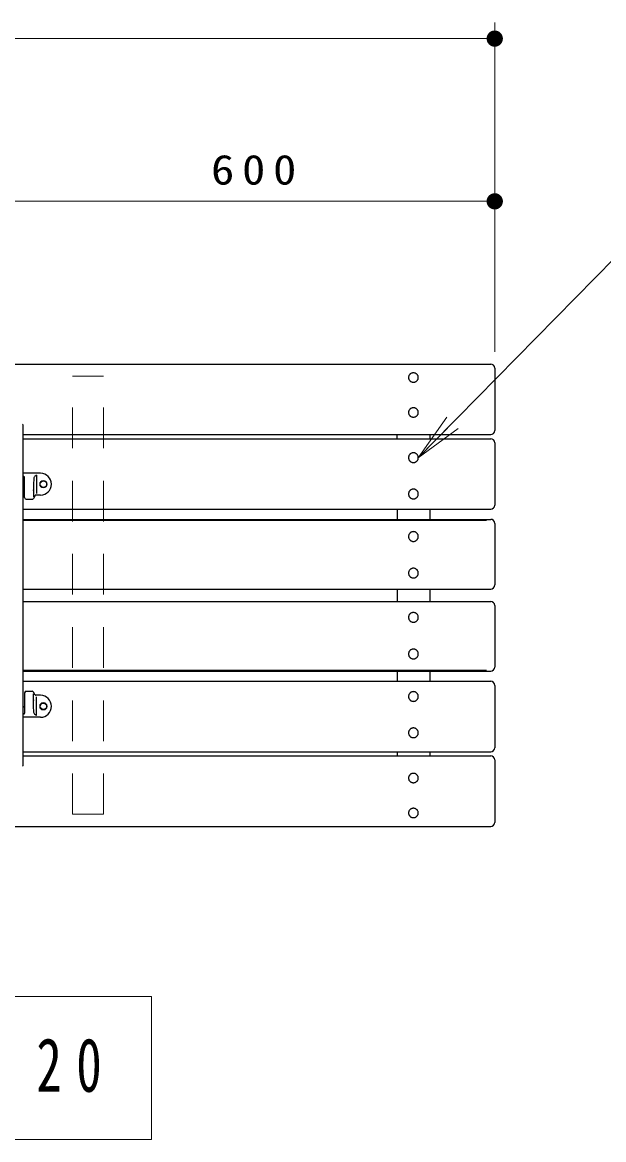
# Model space of a CAD drawing. Units: millimetres on the paper, scale 1:20. Extents: x -365 to 12, y -47 to 257.
# Drawn here: x -233.8 to -198.1, y 152.6 to 221.3 of the extents above; entities that cross this region are included whole.
import ezdxf

# ---------------------------------------------------------------- set-up
doc = ezdxf.new("R2010")
doc.units = ezdxf.units.MM
doc.linetypes.add('USER1', pattern=[4.5, 2.5, -2])
doc.layers.add('LY_1', color=7, linetype='Continuous', lineweight=25)
doc.styles.add('ＭＳ ゴシック', font='')
doc.styles.get('ＭＳ ゴシック').set_extended_font_data('MS Gothic')

# ---------------------------------------------------------------- blocks, each defined once
blk = doc.blocks.new('filled_dot')
at = {"color": 0, "linetype": 'Continuous', "lineweight": -2, "const_width": 1.25}
blk.add_lwpolyline([(-0.625, 0, 1), (0.625, 0, 1)], format="xyb", close=True, dxfattribs=at)

msp = doc.modelspace()

# ---------------------------------------------------------------- linework, layer by layer
at = {"layer": 'LY_1', "lineweight": 13}
for p, q in [((-204.767, 201.024), (-204.767, 221.274)), ((-294.767, 220.274), (-204.767, 220.274)), ((-234.767, 210.274), (-204.767, 210.274)), ((-209.467, 194.519), (-207.72, 197.009)), ((-209.467, 194.519), (-207.364, 196.658)), ((-207.007, 196.307), (-209.467, 194.519)), ((-225.859, 161.405), (-273.659, 161.405)), ((-225.859, 152.605), (-225.859, 161.405)), ((-273.659, 152.605), (-225.859, 152.605))]:
    msp.add_line(p, q, dxfattribs=at)
at = {"layer": 'LY_1', "color": 4}
for p, q in [((-294.517, 200.274), (-205.017, 200.274)), ((-204.767, 200.024), (-204.767, 196.184)), ((-233.767, 195.934), (-205.017, 195.934)), ((-233.767, 195.682), (-205.017, 195.682)), ((-204.767, 195.432), (-204.767, 191.603)), ((-233.767, 191.353), (-205.017, 191.353)), ((-210.767, 191.353), (-210.767, 190.729)), ((-208.767, 191.353), (-208.767, 190.729)), ((-233.767, 190.729), (-205.017, 190.729)), ((-204.767, 190.479), (-204.767, 186.696)), ((-233.767, 186.446), (-205.017, 186.446)), ((-210.767, 186.446), (-210.767, 185.681)), ((-208.767, 186.446), (-208.767, 185.681)), ((-233.767, 185.681), (-205.017, 185.681)), ((-204.767, 185.431), (-204.767, 181.649)), ((-233.767, 181.399), (-205.017, 181.399)), ((-233.767, 180.774), (-205.017, 180.774)), ((-204.767, 180.524), (-204.767, 176.696)), ((-233.767, 176.446), (-205.017, 176.446)), ((-233.767, 176.193), (-205.017, 176.193)), ((-204.767, 175.943), (-204.767, 172.103)), ((-294.517, 171.853), (-205.017, 171.853))]:
    msp.add_line(p, q, dxfattribs=at)
at = {"layer": 'LY_1', "color": 4, "linetype": 'USER1', "lineweight": 13}
for p, q in [((-230.717, 199.524), (-228.817, 199.524)), ((-230.717, 172.603), (-228.817, 172.603))]:
    msp.add_line(p, q, dxfattribs=at)
at = {"layer": 'LY_1', "linetype": 'USER1', "lineweight": 13}
for p, q in [((-230.717, 172.603), (-230.717, 199.524)), ((-228.817, 172.603), (-228.817, 199.524))]:
    msp.add_line(p, q, dxfattribs=at)
at = {"layer": 'LY_1'}
for p, q in [((-233.767, 175.606), (-233.767, 196.52)), ((-210.767, 195.682), (-210.767, 195.934)), ((-208.767, 195.934), (-208.767, 195.682)), ((-232.692, 193.563), (-233.767, 193.563)), ((-233.722, 193.356), (-233.767, 193.356)), ((-233.672, 192.063), (-233.672, 193.306)), ((-232.936, 193.452), (-232.936, 192.315)), ((-233.767, 192.92), (-233.722, 192.92)), ((-233.132, 192.538), (-233.132, 192.121)), ((-233.572, 191.963), (-233.214, 191.963)), ((-233.029, 192.2), (-233.126, 192.017)), ((-232.692, 192.213), (-233.007, 192.213)), ((-233.767, 190.671), (-205.267, 190.671)), ((-233.767, 181.456), (-205.267, 181.456)), ((-210.767, 181.399), (-210.767, 180.774)), ((-208.767, 181.399), (-208.767, 180.774)), ((-233.672, 180.063), (-233.672, 178.821)), ((-233.572, 180.163), (-233.214, 180.163)), ((-233.132, 179.588), (-233.132, 180.005)), ((-233.029, 179.927), (-233.126, 180.11)), ((-232.692, 179.913), (-233.007, 179.913)), ((-232.936, 178.675), (-232.936, 179.812)), ((-233.767, 179.206), (-233.722, 179.206)), ((-233.722, 178.771), (-233.767, 178.771)), ((-232.692, 178.563), (-233.767, 178.563)), ((-210.767, 176.446), (-210.767, 176.193)), ((-208.767, 176.446), (-208.767, 176.193))]:
    msp.add_line(p, q, dxfattribs=at)
at = {"layer": 'LY_1', "lineweight": 13}
msp.add_lwpolyline([(-209.467, 194.519), (-197.391, 206.8), (-149.336, 206.8)], dxfattribs=at)
at = {"layer": 'LY_1', "color": 4}
for points in [[(-209.467, 199.445), (-209.469, 199.47), (-209.472, 199.495), (-209.478, 199.519), (-209.485, 199.543), (-209.495, 199.566), (-209.508, 199.588), (-209.522, 199.609), (-209.538, 199.629), (-209.555, 199.648), (-209.575, 199.664), (-209.595, 199.68), (-209.617, 199.693), (-209.641, 199.705), (-209.665, 199.714), (-209.69, 199.722), (-209.715, 199.727), (-209.741, 199.73), (-209.767, 199.731), (-209.794, 199.73), (-209.819, 199.727), (-209.845, 199.722), (-209.87, 199.714), (-209.894, 199.705), (-209.917, 199.693), (-209.939, 199.68), (-209.96, 199.664), (-209.979, 199.648), (-209.997, 199.629), (-210.013, 199.609), (-210.027, 199.588), (-210.039, 199.566), (-210.049, 199.543), (-210.057, 199.519), (-210.063, 199.495), (-210.066, 199.47), (-210.067, 199.445), (-210.066, 199.42), (-210.063, 199.395), (-210.057, 199.371), (-210.049, 199.347), (-210.039, 199.324), (-210.027, 199.302), (-210.013, 199.281), (-209.997, 199.261), (-209.979, 199.243), (-209.96, 199.226), (-209.939, 199.21), (-209.917, 199.197), (-209.894, 199.186), (-209.87, 199.176), (-209.845, 199.168), (-209.819, 199.163), (-209.794, 199.16), (-209.767, 199.159), (-209.741, 199.16), (-209.715, 199.163), (-209.69, 199.168), (-209.665, 199.176), (-209.641, 199.186), (-209.617, 199.197), (-209.595, 199.21), (-209.575, 199.226), (-209.555, 199.243), (-209.538, 199.261), (-209.522, 199.281), (-209.508, 199.302), (-209.495, 199.324), (-209.485, 199.347), (-209.478, 199.371), (-209.472, 199.395), (-209.469, 199.42)], [(-209.467, 197.297), (-209.469, 197.322), (-209.472, 197.347), (-209.478, 197.371), (-209.485, 197.395), (-209.495, 197.418), (-209.508, 197.44), (-209.522, 197.461), (-209.538, 197.481), (-209.555, 197.5), (-209.575, 197.517), (-209.595, 197.532), (-209.617, 197.545), (-209.641, 197.557), (-209.665, 197.566), (-209.69, 197.574), (-209.715, 197.579), (-209.741, 197.582), (-209.767, 197.584), (-209.794, 197.582), (-209.819, 197.579), (-209.845, 197.574), (-209.87, 197.566), (-209.894, 197.557), (-209.917, 197.545), (-209.939, 197.532), (-209.96, 197.517), (-209.979, 197.5), (-209.997, 197.481), (-210.013, 197.461), (-210.027, 197.44), (-210.039, 197.418), (-210.049, 197.395), (-210.057, 197.371), (-210.063, 197.347), (-210.066, 197.322), (-210.067, 197.297), (-210.066, 197.272), (-210.063, 197.247), (-210.057, 197.223), (-210.049, 197.199), (-210.039, 197.176), (-210.027, 197.154), (-210.013, 197.133), (-209.997, 197.113), (-209.979, 197.095), (-209.96, 197.078), (-209.939, 197.063), (-209.917, 197.049), (-209.894, 197.038), (-209.87, 197.028), (-209.845, 197.021), (-209.819, 197.015), (-209.794, 197.012), (-209.767, 197.011), (-209.741, 197.012), (-209.715, 197.015), (-209.69, 197.021), (-209.665, 197.028), (-209.641, 197.038), (-209.617, 197.049), (-209.595, 197.063), (-209.575, 197.078), (-209.555, 197.095), (-209.538, 197.113), (-209.522, 197.133), (-209.508, 197.154), (-209.495, 197.176), (-209.485, 197.199), (-209.478, 197.223), (-209.472, 197.247), (-209.469, 197.272)], [(-209.467, 194.519), (-209.469, 194.545), (-209.472, 194.571), (-209.478, 194.596), (-209.485, 194.621), (-209.495, 194.645), (-209.508, 194.668), (-209.522, 194.69), (-209.538, 194.71), (-209.555, 194.729), (-209.575, 194.747), (-209.595, 194.763), (-209.617, 194.777), (-209.641, 194.789), (-209.665, 194.799), (-209.69, 194.807), (-209.715, 194.812), (-209.741, 194.816), (-209.767, 194.817), (-209.794, 194.816), (-209.819, 194.812), (-209.845, 194.807), (-209.87, 194.799), (-209.894, 194.789), (-209.917, 194.777), (-209.939, 194.763), (-209.96, 194.747), (-209.979, 194.729), (-209.997, 194.71), (-210.013, 194.69), (-210.027, 194.668), (-210.039, 194.645), (-210.049, 194.621), (-210.057, 194.596), (-210.063, 194.571), (-210.066, 194.545), (-210.067, 194.519), (-210.066, 194.493), (-210.063, 194.467), (-210.057, 194.442), (-210.049, 194.417), (-210.039, 194.393), (-210.027, 194.37), (-210.013, 194.348), (-209.997, 194.328), (-209.979, 194.309), (-209.96, 194.291), (-209.939, 194.275), (-209.917, 194.261), (-209.894, 194.249), (-209.87, 194.239), (-209.845, 194.232), (-209.819, 194.226), (-209.794, 194.223), (-209.767, 194.221), (-209.741, 194.223), (-209.715, 194.226), (-209.69, 194.232), (-209.665, 194.239), (-209.641, 194.249), (-209.617, 194.261), (-209.595, 194.275), (-209.575, 194.291), (-209.555, 194.309), (-209.538, 194.328), (-209.522, 194.348), (-209.508, 194.37), (-209.495, 194.393), (-209.485, 194.417), (-209.478, 194.442), (-209.472, 194.467), (-209.469, 194.493)], [(-209.467, 192.287), (-209.469, 192.313), (-209.472, 192.338), (-209.478, 192.364), (-209.485, 192.389), (-209.495, 192.413), (-209.508, 192.436), (-209.522, 192.457), (-209.538, 192.478), (-209.555, 192.497), (-209.575, 192.515), (-209.595, 192.531), (-209.617, 192.545), (-209.641, 192.557), (-209.665, 192.566), (-209.69, 192.574), (-209.715, 192.58), (-209.741, 192.583), (-209.767, 192.584), (-209.794, 192.583), (-209.819, 192.58), (-209.845, 192.574), (-209.87, 192.566), (-209.894, 192.557), (-209.917, 192.545), (-209.939, 192.531), (-209.96, 192.515), (-209.979, 192.497), (-209.997, 192.478), (-210.013, 192.457), (-210.027, 192.436), (-210.039, 192.413), (-210.049, 192.389), (-210.057, 192.364), (-210.063, 192.338), (-210.066, 192.313), (-210.067, 192.287), (-210.066, 192.261), (-210.063, 192.235), (-210.057, 192.21), (-210.049, 192.185), (-210.039, 192.161), (-210.027, 192.138), (-210.013, 192.116), (-209.997, 192.095), (-209.979, 192.076), (-209.96, 192.059), (-209.939, 192.043), (-209.917, 192.029), (-209.894, 192.017), (-209.87, 192.007), (-209.845, 191.999), (-209.819, 191.994), (-209.794, 191.99), (-209.767, 191.989), (-209.741, 191.99), (-209.715, 191.994), (-209.69, 191.999), (-209.665, 192.007), (-209.641, 192.017), (-209.617, 192.029), (-209.595, 192.043), (-209.575, 192.059), (-209.555, 192.076), (-209.538, 192.095), (-209.522, 192.116), (-209.508, 192.138), (-209.495, 192.161), (-209.485, 192.185), (-209.478, 192.21), (-209.472, 192.235), (-209.469, 192.261)], [(-209.467, 189.672), (-209.469, 189.698), (-209.472, 189.724), (-209.478, 189.75), (-209.485, 189.775), (-209.495, 189.799), (-209.508, 189.822), (-209.522, 189.844), (-209.538, 189.865), (-209.555, 189.884), (-209.575, 189.902), (-209.595, 189.918), (-209.617, 189.932), (-209.641, 189.944), (-209.665, 189.954), (-209.69, 189.962), (-209.715, 189.967), (-209.741, 189.971), (-209.767, 189.972), (-209.794, 189.971), (-209.819, 189.967), (-209.845, 189.962), (-209.87, 189.954), (-209.894, 189.944), (-209.917, 189.932), (-209.939, 189.918), (-209.96, 189.902), (-209.979, 189.884), (-209.997, 189.865), (-210.013, 189.844), (-210.027, 189.822), (-210.039, 189.799), (-210.049, 189.775), (-210.057, 189.75), (-210.063, 189.724), (-210.066, 189.698), (-210.067, 189.672), (-210.066, 189.646), (-210.063, 189.62), (-210.057, 189.595), (-210.049, 189.57), (-210.039, 189.546), (-210.027, 189.522), (-210.013, 189.5), (-209.997, 189.48), (-209.979, 189.46), (-209.96, 189.443), (-209.939, 189.427), (-209.917, 189.413), (-209.894, 189.401), (-209.87, 189.391), (-209.845, 189.383), (-209.819, 189.377), (-209.794, 189.374), (-209.767, 189.373), (-209.741, 189.374), (-209.715, 189.377), (-209.69, 189.383), (-209.665, 189.391), (-209.641, 189.401), (-209.617, 189.413), (-209.595, 189.427), (-209.575, 189.443), (-209.555, 189.46), (-209.538, 189.48), (-209.522, 189.5), (-209.508, 189.522), (-209.495, 189.546), (-209.485, 189.57), (-209.478, 189.595), (-209.472, 189.62), (-209.469, 189.646)], [(-209.467, 187.424), (-209.469, 187.45), (-209.472, 187.476), (-209.478, 187.502), (-209.485, 187.527), (-209.495, 187.551), (-209.508, 187.574), (-209.522, 187.596), (-209.538, 187.617), (-209.555, 187.636), (-209.575, 187.654), (-209.595, 187.67), (-209.617, 187.684), (-209.641, 187.696), (-209.665, 187.706), (-209.69, 187.714), (-209.715, 187.72), (-209.741, 187.723), (-209.767, 187.724), (-209.794, 187.723), (-209.819, 187.72), (-209.845, 187.714), (-209.87, 187.706), (-209.894, 187.696), (-209.917, 187.684), (-209.939, 187.67), (-209.96, 187.654), (-209.979, 187.636), (-209.997, 187.617), (-210.013, 187.596), (-210.027, 187.574), (-210.039, 187.551), (-210.049, 187.527), (-210.057, 187.502), (-210.063, 187.476), (-210.066, 187.45), (-210.067, 187.424), (-210.066, 187.398), (-210.063, 187.372), (-210.057, 187.347), (-210.049, 187.322), (-210.039, 187.298), (-210.027, 187.274), (-210.013, 187.252), (-209.997, 187.232), (-209.979, 187.212), (-209.96, 187.195), (-209.939, 187.179), (-209.917, 187.165), (-209.894, 187.153), (-209.87, 187.143), (-209.845, 187.135), (-209.819, 187.129), (-209.794, 187.126), (-209.767, 187.125), (-209.741, 187.126), (-209.715, 187.129), (-209.69, 187.135), (-209.665, 187.143), (-209.641, 187.153), (-209.617, 187.165), (-209.595, 187.179), (-209.575, 187.195), (-209.555, 187.212), (-209.538, 187.232), (-209.522, 187.252), (-209.508, 187.274), (-209.495, 187.298), (-209.485, 187.322), (-209.478, 187.347), (-209.472, 187.372), (-209.469, 187.398)], [(-209.467, 184.703), (-209.469, 184.729), (-209.472, 184.755), (-209.478, 184.781), (-209.485, 184.806), (-209.495, 184.83), (-209.508, 184.853), (-209.522, 184.875), (-209.538, 184.896), (-209.555, 184.915), (-209.575, 184.933), (-209.595, 184.949), (-209.617, 184.963), (-209.641, 184.975), (-209.665, 184.985), (-209.69, 184.993), (-209.715, 184.998), (-209.741, 185.002), (-209.767, 185.003), (-209.794, 185.002), (-209.819, 184.998), (-209.845, 184.993), (-209.87, 184.985), (-209.894, 184.975), (-209.917, 184.963), (-209.939, 184.949), (-209.96, 184.933), (-209.979, 184.915), (-209.997, 184.896), (-210.013, 184.875), (-210.027, 184.853), (-210.039, 184.83), (-210.049, 184.806), (-210.057, 184.781), (-210.063, 184.755), (-210.066, 184.729), (-210.067, 184.703), (-210.066, 184.677), (-210.063, 184.651), (-210.057, 184.626), (-210.049, 184.601), (-210.039, 184.576), (-210.027, 184.553), (-210.013, 184.531), (-209.997, 184.51), (-209.979, 184.491), (-209.96, 184.474), (-209.939, 184.458), (-209.917, 184.444), (-209.894, 184.432), (-209.87, 184.422), (-209.845, 184.414), (-209.819, 184.408), (-209.794, 184.405), (-209.767, 184.403), (-209.741, 184.405), (-209.715, 184.408), (-209.69, 184.414), (-209.665, 184.422), (-209.641, 184.432), (-209.617, 184.444), (-209.595, 184.458), (-209.575, 184.474), (-209.555, 184.491), (-209.538, 184.51), (-209.522, 184.531), (-209.508, 184.553), (-209.495, 184.576), (-209.485, 184.601), (-209.478, 184.626), (-209.472, 184.651), (-209.469, 184.677)], [(-209.467, 182.455), (-209.469, 182.481), (-209.472, 182.507), (-209.478, 182.533), (-209.485, 182.558), (-209.495, 182.582), (-209.508, 182.605), (-209.522, 182.627), (-209.538, 182.648), (-209.555, 182.667), (-209.575, 182.685), (-209.595, 182.701), (-209.617, 182.715), (-209.641, 182.727), (-209.665, 182.737), (-209.69, 182.745), (-209.715, 182.75), (-209.741, 182.754), (-209.767, 182.755), (-209.794, 182.754), (-209.819, 182.75), (-209.845, 182.745), (-209.87, 182.737), (-209.894, 182.727), (-209.917, 182.715), (-209.939, 182.701), (-209.96, 182.685), (-209.979, 182.667), (-209.997, 182.648), (-210.013, 182.627), (-210.027, 182.605), (-210.039, 182.582), (-210.049, 182.558), (-210.057, 182.533), (-210.063, 182.507), (-210.066, 182.481), (-210.067, 182.455), (-210.066, 182.429), (-210.063, 182.403), (-210.057, 182.378), (-210.049, 182.353), (-210.039, 182.329), (-210.027, 182.305), (-210.013, 182.283), (-209.997, 182.263), (-209.979, 182.243), (-209.96, 182.226), (-209.939, 182.21), (-209.917, 182.196), (-209.894, 182.184), (-209.87, 182.174), (-209.845, 182.166), (-209.819, 182.16), (-209.794, 182.157), (-209.767, 182.155), (-209.741, 182.157), (-209.715, 182.16), (-209.69, 182.166), (-209.665, 182.174), (-209.641, 182.184), (-209.617, 182.196), (-209.595, 182.21), (-209.575, 182.226), (-209.555, 182.243), (-209.538, 182.263), (-209.522, 182.283), (-209.508, 182.305), (-209.495, 182.329), (-209.485, 182.353), (-209.478, 182.378), (-209.472, 182.403), (-209.469, 182.429)], [(-209.467, 179.841), (-209.469, 179.867), (-209.472, 179.892), (-209.478, 179.918), (-209.485, 179.943), (-209.495, 179.967), (-209.508, 179.99), (-209.522, 180.011), (-209.538, 180.032), (-209.555, 180.051), (-209.575, 180.069), (-209.595, 180.085), (-209.617, 180.098), (-209.641, 180.11), (-209.665, 180.12), (-209.69, 180.128), (-209.715, 180.134), (-209.741, 180.137), (-209.767, 180.138), (-209.794, 180.137), (-209.819, 180.134), (-209.845, 180.128), (-209.87, 180.12), (-209.894, 180.11), (-209.917, 180.098), (-209.939, 180.085), (-209.96, 180.069), (-209.979, 180.051), (-209.997, 180.032), (-210.013, 180.011), (-210.027, 179.99), (-210.039, 179.967), (-210.049, 179.943), (-210.057, 179.918), (-210.063, 179.892), (-210.066, 179.867), (-210.067, 179.841), (-210.066, 179.815), (-210.063, 179.789), (-210.057, 179.764), (-210.049, 179.739), (-210.039, 179.715), (-210.027, 179.692), (-210.013, 179.67), (-209.997, 179.649), (-209.979, 179.63), (-209.96, 179.613), (-209.939, 179.597), (-209.917, 179.583), (-209.894, 179.571), (-209.87, 179.561), (-209.845, 179.553), (-209.819, 179.548), (-209.794, 179.544), (-209.767, 179.543), (-209.741, 179.544), (-209.715, 179.548), (-209.69, 179.553), (-209.665, 179.561), (-209.641, 179.571), (-209.617, 179.583), (-209.595, 179.597), (-209.575, 179.613), (-209.555, 179.63), (-209.538, 179.649), (-209.522, 179.67), (-209.508, 179.692), (-209.495, 179.715), (-209.485, 179.739), (-209.478, 179.764), (-209.472, 179.789), (-209.469, 179.815)], [(-209.467, 177.609), (-209.469, 177.634), (-209.472, 177.66), (-209.478, 177.686), (-209.485, 177.71), (-209.495, 177.734), (-209.508, 177.757), (-209.522, 177.779), (-209.538, 177.8), (-209.555, 177.819), (-209.575, 177.837), (-209.595, 177.852), (-209.617, 177.866), (-209.641, 177.878), (-209.665, 177.888), (-209.69, 177.896), (-209.715, 177.902), (-209.741, 177.905), (-209.767, 177.906), (-209.794, 177.905), (-209.819, 177.902), (-209.845, 177.896), (-209.87, 177.888), (-209.894, 177.878), (-209.917, 177.866), (-209.939, 177.852), (-209.96, 177.837), (-209.979, 177.819), (-209.997, 177.8), (-210.013, 177.779), (-210.027, 177.757), (-210.039, 177.734), (-210.049, 177.71), (-210.057, 177.686), (-210.063, 177.66), (-210.066, 177.634), (-210.067, 177.609), (-210.066, 177.583), (-210.063, 177.557), (-210.057, 177.531), (-210.049, 177.507), (-210.039, 177.483), (-210.027, 177.46), (-210.013, 177.438), (-209.997, 177.417), (-209.979, 177.398), (-209.96, 177.381), (-209.939, 177.365), (-209.917, 177.351), (-209.894, 177.339), (-209.87, 177.329), (-209.845, 177.321), (-209.819, 177.315), (-209.794, 177.312), (-209.767, 177.311), (-209.741, 177.312), (-209.715, 177.315), (-209.69, 177.321), (-209.665, 177.329), (-209.641, 177.339), (-209.617, 177.351), (-209.595, 177.365), (-209.575, 177.381), (-209.555, 177.398), (-209.538, 177.417), (-209.522, 177.438), (-209.508, 177.46), (-209.495, 177.483), (-209.485, 177.507), (-209.478, 177.531), (-209.472, 177.557), (-209.469, 177.583)], [(-209.467, 174.83), (-209.469, 174.855), (-209.472, 174.88), (-209.478, 174.904), (-209.485, 174.928), (-209.495, 174.951), (-209.508, 174.973), (-209.522, 174.995), (-209.538, 175.014), (-209.555, 175.033), (-209.575, 175.05), (-209.595, 175.065), (-209.617, 175.078), (-209.641, 175.09), (-209.665, 175.099), (-209.69, 175.107), (-209.715, 175.112), (-209.741, 175.116), (-209.767, 175.117), (-209.794, 175.116), (-209.819, 175.112), (-209.845, 175.107), (-209.87, 175.099), (-209.894, 175.09), (-209.917, 175.078), (-209.939, 175.065), (-209.96, 175.05), (-209.979, 175.033), (-209.997, 175.014), (-210.013, 174.995), (-210.027, 174.973), (-210.039, 174.951), (-210.049, 174.928), (-210.057, 174.904), (-210.063, 174.88), (-210.066, 174.855), (-210.067, 174.83), (-210.066, 174.805), (-210.063, 174.781), (-210.057, 174.756), (-210.049, 174.732), (-210.039, 174.709), (-210.027, 174.687), (-210.013, 174.666), (-209.997, 174.646), (-209.979, 174.628), (-209.96, 174.611), (-209.939, 174.596), (-209.917, 174.582), (-209.894, 174.571), (-209.87, 174.561), (-209.845, 174.554), (-209.819, 174.548), (-209.794, 174.545), (-209.767, 174.544), (-209.741, 174.545), (-209.715, 174.548), (-209.69, 174.554), (-209.665, 174.561), (-209.641, 174.571), (-209.617, 174.582), (-209.595, 174.596), (-209.575, 174.611), (-209.555, 174.628), (-209.538, 174.646), (-209.522, 174.666), (-209.508, 174.687), (-209.495, 174.709), (-209.485, 174.732), (-209.478, 174.756), (-209.472, 174.781), (-209.469, 174.805)], [(-209.467, 172.682), (-209.469, 172.707), (-209.472, 172.732), (-209.478, 172.756), (-209.485, 172.78), (-209.495, 172.803), (-209.508, 172.826), (-209.522, 172.847), (-209.538, 172.866), (-209.555, 172.885), (-209.575, 172.902), (-209.595, 172.917), (-209.617, 172.93), (-209.641, 172.942), (-209.665, 172.951), (-209.69, 172.959), (-209.715, 172.964), (-209.741, 172.968), (-209.767, 172.969), (-209.794, 172.968), (-209.819, 172.964), (-209.845, 172.959), (-209.87, 172.951), (-209.894, 172.942), (-209.917, 172.93), (-209.939, 172.917), (-209.96, 172.902), (-209.979, 172.885), (-209.997, 172.866), (-210.013, 172.847), (-210.027, 172.826), (-210.039, 172.803), (-210.049, 172.78), (-210.057, 172.756), (-210.063, 172.732), (-210.066, 172.707), (-210.067, 172.682), (-210.066, 172.657), (-210.063, 172.633), (-210.057, 172.608), (-210.049, 172.584), (-210.039, 172.561), (-210.027, 172.539), (-210.013, 172.518), (-209.997, 172.498), (-209.979, 172.48), (-209.96, 172.463), (-209.939, 172.448), (-209.917, 172.434), (-209.894, 172.423), (-209.87, 172.413), (-209.845, 172.406), (-209.819, 172.4), (-209.794, 172.397), (-209.767, 172.396), (-209.741, 172.397), (-209.715, 172.4), (-209.69, 172.406), (-209.665, 172.413), (-209.641, 172.423), (-209.617, 172.434), (-209.595, 172.448), (-209.575, 172.463), (-209.555, 172.48), (-209.538, 172.498), (-209.522, 172.518), (-209.508, 172.539), (-209.495, 172.561), (-209.485, 172.584), (-209.478, 172.608), (-209.472, 172.633), (-209.469, 172.657)]]:
    msp.add_lwpolyline(points, close=True, dxfattribs=at)
at = {"layer": 'LY_1'}
for points in [[(-232.936, 193.452), (-232.973, 193.433), (-233.008, 193.41), (-233.038, 193.383), (-233.063, 193.351), (-233.081, 193.314), (-233.093, 193.272), (-233.1, 193.223), (-233.106, 193.167), (-233.111, 193.099), (-233.115, 193.023), (-233.119, 192.942), (-233.122, 192.861), (-233.125, 192.781), (-233.127, 192.705), (-233.128, 192.636), (-233.129, 192.578), (-233.13, 192.533), (-233.131, 192.503), (-233.131, 192.492), (-233.132, 192.503), (-233.132, 192.538)], [(-232.936, 178.675), (-232.973, 178.693), (-233.008, 178.716), (-233.038, 178.743), (-233.063, 178.776), (-233.081, 178.813), (-233.093, 178.855), (-233.1, 178.903), (-233.106, 178.959), (-233.111, 179.028), (-233.115, 179.104), (-233.119, 179.184), (-233.122, 179.266), (-233.125, 179.346), (-233.127, 179.422), (-233.128, 179.49), (-233.129, 179.549), (-233.13, 179.594), (-233.131, 179.624), (-233.131, 179.634), (-233.132, 179.624), (-233.132, 179.588)]]:
    msp.add_lwpolyline(points, dxfattribs=at)
at = {"layer": 'LY_1', "lineweight": 13}
for centre in [(-232.517, 192.888), (-232.517, 179.238)]:
    msp.add_circle(centre, 0.225, dxfattribs=at)
at = {"layer": 'LY_1'}
for centre in [(-232.517, 192.888), (-232.517, 179.238)]:
    msp.add_circle(centre, 0.2, dxfattribs=at)
at = {"layer": 'LY_1', "color": 4}
for centre, start, end in [((-205.017, 200.024), 0, 89.99998), ((-205.017, 196.184), 270.00002, 0), ((-205.017, 195.432), 0, 89.99998), ((-205.017, 191.603), 270.00002, 0), ((-205.017, 190.479), 0, 89.99998), ((-205.017, 186.696), 270.00002, 0), ((-205.017, 185.431), 0, 89.99998), ((-205.017, 181.649), 270.00002, 0), ((-205.017, 180.524), 0, 89.99998), ((-205.017, 176.696), 270.00002, 0), ((-205.017, 175.943), 0, 89.99998), ((-205.017, 172.103), 270.00002, 0)]:
    msp.add_arc(centre, 0.25, start, end, dxfattribs=at)
at = {"layer": 'LY_1'}
for centre, radius, start, end in [((-233.817, 196.52), 0.05, 0, 81.46923), ((-233.722, 193.306), 0.05, 360, 90), ((-232.692, 192.888), 0.675, 270, 90), ((-233.722, 192.87), 0.05, 0, 90), ((-233.572, 192.063), 0.1, 180, 270), ((-233.214, 192.063), 0.1, 270, 332.13251), ((-233.007, 192.188), 0.025, 90, 152.13251), ((-233.572, 180.063), 0.1, 90, 180), ((-233.214, 180.063), 0.1, 27.86749, 90), ((-233.007, 179.938), 0.025, 207.86749, 270), ((-232.692, 179.238), 0.675, 270, 90), ((-233.722, 179.256), 0.05, 270, 0), ((-233.722, 178.821), 0.05, 270, 0), ((-233.817, 175.606), 0.05, 278.53077, 0)]:
    msp.add_arc(centre, radius, start, end, dxfattribs=at)

# ---------------------------------------------------------------- block references
at = {"layer": 'LY_1', "lineweight": 13, "xscale": 0.4, "yscale": 0.4, "rotation": 180}
for p in [(-204.767, 220.274), (-204.767, 210.274)]:
    msp.add_blockref('filled_dot', p, dxfattribs=at)

# ---------------------------------------------------------------- texts
at = {"layer": 'LY_1', "style": 'ＭＳ ゴシック'}
for s, insert, char_height, attachment_point in [('\\T1.33;\\W1.15;600', (-219.351, 211.274), 1.833, 8), ('\\T1.56;\\W0.7;平面図\u3000Ｓ＝１／20', (-272.259, 157.005), 3.299, 4)]:
    msp.add_mtext(s, dxfattribs=dict(at, insert=insert, char_height=char_height, attachment_point=attachment_point))

doc.saveas('drawing.dxf')
